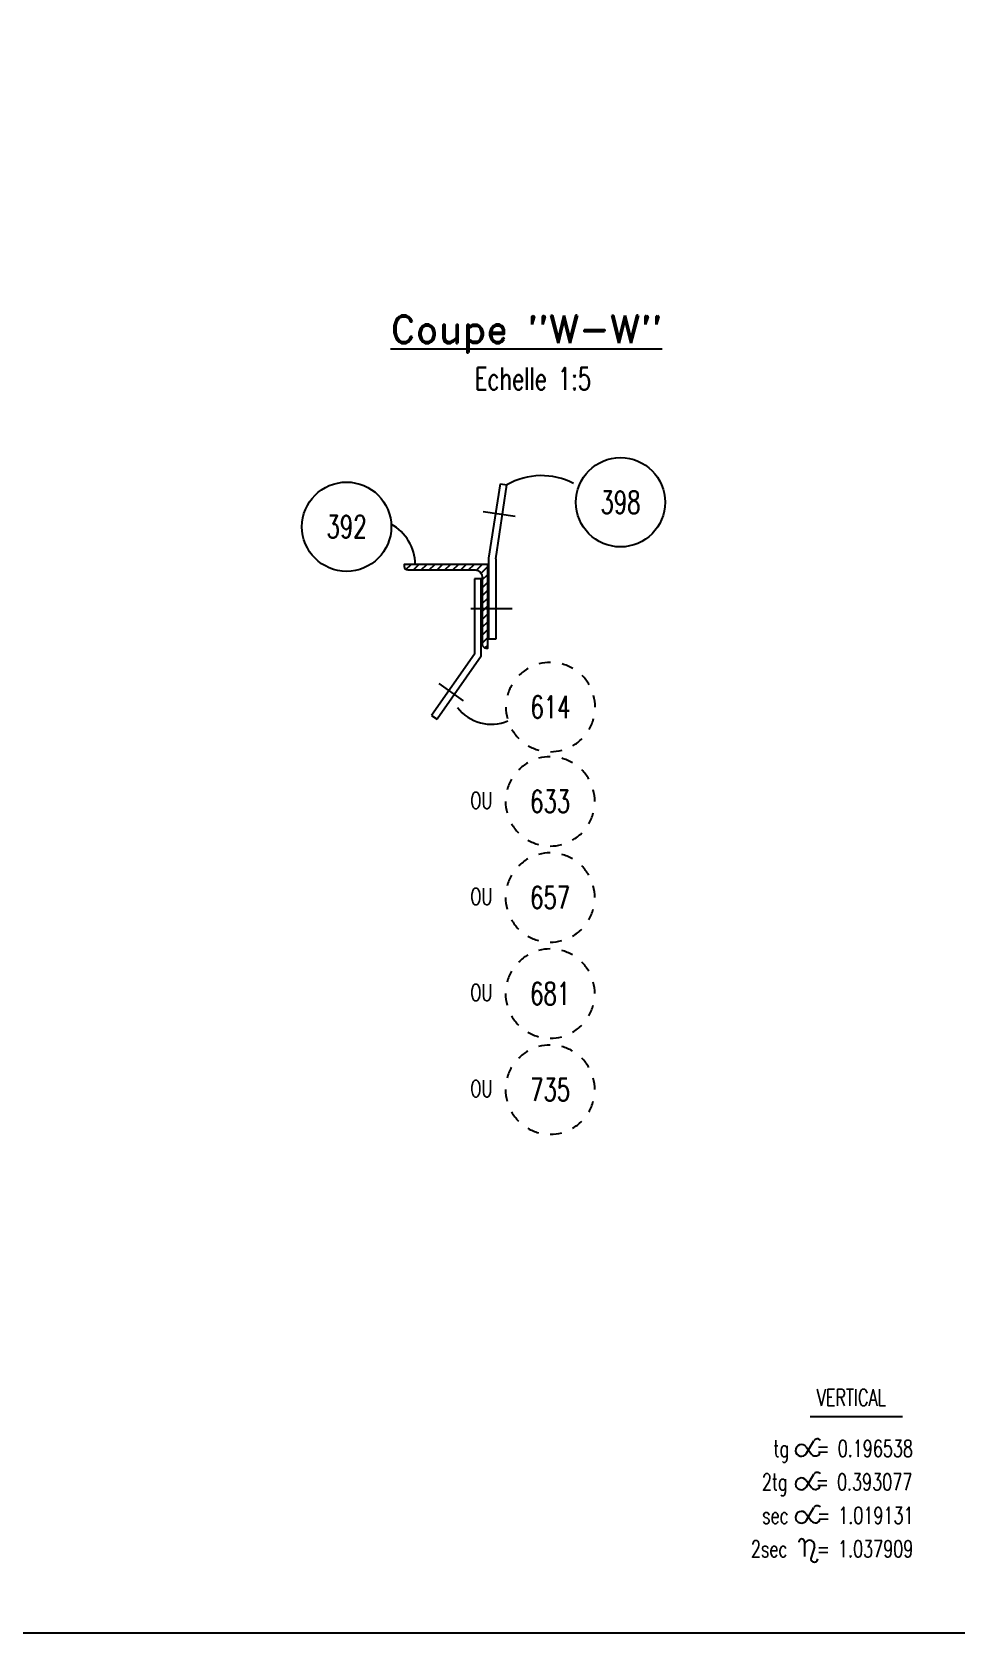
# Model space of a CAD drawing. Extents: x 512494 to 528714, y -47677 to -36197.
# Drawn here: x 520348 to 523661, y -47677 to -41937 of the extents above; entities that cross this region are included whole.
import ezdxf
from ezdxf.enums import TextEntityAlignment as Align

# ---------------------------------------------------------------- set-up
doc = ezdxf.new("R2010")
doc.units = 0
doc.header["$LTSCALE"] = 200
doc.header["$MEASUREMENT"] = 0
doc.layers.get('0').update_dxf_attribs({"linetype": 'CONTINUOUS'})
for name, color, linetype in [('BOLLINI_1', 7, 'CONTINUOUS'), ('LINEA-MEDIA', 7, 'CONTINUOUS'), ('LM', 7, 'CONTINUOUS'), ('LS', 7, 'CONTINUOUS')]:
    doc.layers.add(name, color=color, linetype=linetype)
doc.styles.add('RD', font='ROMAND8.SHX', dxfattribs={"width": 0.7})
doc.styles.add('RQL', font='ROMANS8.SHX', dxfattribs={"width": 0.7})
doc.styles.add('RS', font='ROMANS8.shx', dxfattribs={"width": 0.7})

# ---------------------------------------------------------------- blocks, each defined once
blk = doc.blocks.new('xxx')
blk.add_circle((0, 0), 8)
at = {"color": 3, "style": 'RQL', "width": 0.7}
blk.add_attdef('POS', text='', height=4, dxfattribs=at).set_placement((0, 0), align=Align.MIDDLE)
at = {"color": 3, "style": 'RQL', "width": 0.7, "flags": 1}
blk.add_attdef('POS1', (-0.39, -5.42), '', height=2, dxfattribs=at)
at = {"style": 'RQL', "width": 0.7, "flags": 1}
blk.add_attdef('TIPO', (-0.39, -8.66), '', height=2, dxfattribs=at)
blk = doc.blocks.new('zzz')
at = {"linetype": 'Continuous'}
for start, end in [(120, 135), (90, 105), (60, 75), (150, 165), (30, 45), (180, 195), (0, 15), (330, 345), (210, 225), (300, 315), (240, 255), (270, 285)]:
    blk.add_arc((0, 0), 8, start, end, dxfattribs=at)
at = {"color": 3, "style": 'RQL', "width": 0.7}
blk.add_attdef('POS1', text='', height=4, dxfattribs=at).set_placement((0, 0), align=Align.MIDDLE)
at = {"style": 'RQL', "width": 0.7, "flags": 1}
blk.add_attdef('TIPO', (0, -8), '', height=3, dxfattribs=at)

msp = doc.modelspace()

# ---------------------------------------------------------------- hatches: boundary and pattern name
at = {"layer": 'LS'}
h = msp.add_hatch(dxfattribs=at)
h.set_pattern_fill('_U', color=6, scale=20, angle=225, style=0, pattern_type=0)
h.set_pattern_definition([(225, (1621737.865, -268734.827), (14.14213562, -14.14213562), [])])
edge = h.paths.add_edge_path()
edge.add_line((521982.479, -43845.473), (521682.479, -43845.473))
edge.add_line((521682.479, -43845.473), (521682.479, -43852.473))
edge.add_arc((521695.479, -43852.473), 13, 180, 270)
edge.add_line((521695.479, -43865.473), (521936.479, -43865.473))
edge.add_arc((521936.479, -43891.473), 26, 360, 450, ccw=False)
edge.add_line((521962.479, -43891.473), (521962.479, -44132.473))
edge.add_arc((521975.479, -44132.473), 13, 180, 270)
edge.add_line((521975.479, -44145.473), (521982.479, -44145.473))
edge.add_line((521982.479, -44145.473), (521982.479, -43845.473))

# ---------------------------------------------------------------- linework, layer by layer
at = {"layer": 'LINEA-MEDIA'}
for p, q in [((523137.624, -46900.674), (523469.143, -46900.674)), ((523123.292, -47009.288), (523143.147, -47035.551)), ((523124.613, -47032.695), (523151.277, -46987.666)), ((523124.613, -47152.867), (523151.277, -47107.838)), ((523123.292, -47129.461), (523143.147, -47155.723)), ((523124.613, -47272.539), (523151.277, -47227.51)), ((523123.292, -47249.132), (523143.147, -47275.395)), ((523117.741, -47350.535), (523117.741, -47403.025)), ((523152.939, -47367.804), (523140.873, -47406.553))]:
    msp.add_line(p, q, dxfattribs=at)
for centre, radius, start, end in [((523106.51, -47021.976), 21.038, 37.0889899, 329.3681632), ((523163.448, -46994.873), 14.145, 36.9355706, 149.3681632), ((523156.644, -47025.347), 16.92, 217.0889899, 345.8511132), ((523106.51, -47142.148), 21.038, 37.0889899, 329.3681632), ((523163.448, -47115.045), 14.145, 36.9355706, 149.3681632), ((523156.644, -47145.52), 16.92, 217.0889899, 345.8511132), ((523163.448, -47234.717), 14.145, 36.9355706, 149.3681632), ((523106.51, -47261.82), 21.038, 37.0889899, 329.3681632), ((523156.644, -47265.191), 16.92, 217.0889899, 345.8511132), ((523107.668, -47349.795), 10.074, 355.786368, 189.3997672), ((523135.654, -47362.422), 18.103, 342.70498, 171.6817157), ((523152.634, -47410.215), 12.317, 162.70498, 355.0070867)]:
    msp.add_arc(centre, radius, start, end, dxfattribs=at)
at = {"layer": 'LS', "color": 2}
for p, q in [((521986.479, -43823.647), (522027.287, -43556.926)), ((522010.479, -43825.473), (522051.011, -43560.556)), ((522027.287, -43556.926), (522051.011, -43560.556)), ((521986.479, -44113.473), (521986.479, -43823.647)), ((522010.479, -43825.473), (522010.479, -44113.473)), ((521934.479, -43897.473), (521934.479, -44167.298)), ((521958.479, -43897.473), (521934.479, -43897.473)), ((521958.479, -44174.863), (521958.479, -43897.473)), ((522010.479, -44113.473), (521986.479, -44113.473)), ((521934.479, -44167.298), (521780.791, -44386.852)), ((521958.479, -44174.863), (521800.452, -44400.615)), ((521780.791, -44386.852), (521800.452, -44400.615))]:
    msp.add_line(p, q, dxfattribs=at)
at = {"layer": 'LS', "color": 6}
for p, q in [((522079.819, -43674.22), (521965.294, -43656.698)), ((522069.336, -44005.473), (521921.12, -44005.473)), ((521806.584, -44273.076), (521894.225, -44334.425))]:
    msp.add_line(p, q, dxfattribs=at)
at = {"layer": 'LS', "color": 8}
msp.add_lwpolyline([(512494.418, -36196.805), (512494.418, -47676.805), (525214.418, -47676.805), (525214.418, -46076.805), (528714.418, -46076.805), (528714.418, -36196.805), (512494.418, -36196.805)], close=True, dxfattribs=at)
at = {"layer": 'LS', "color": 2}
msp.add_lwpolyline([(521982.479, -43845.473), (521682.479, -43845.473), (521682.479, -43852.473, 0.41421356), (521695.479, -43865.473), (521936.479, -43865.473, -0.41421356), (521962.479, -43891.473), (521962.479, -44132.473, 0.41421356), (521975.479, -44145.473), (521982.479, -44145.473)], format="xyb", close=True, dxfattribs=at)
at = {"layer": 'LS', "color": 6}
for centre, radius, start, end in [((522174.82, -43774.436), 247.131, 62.2938219, 120.0651566), ((521554.969, -43848.038), 167.53, 0.8773729, 61.1148731), ((521995.758, -44264.295), 154.299, 217.6008596, 292.4191311)]:
    msp.add_arc(centre, radius, start, end, dxfattribs=at)

# ---------------------------------------------------------------- block references
at = {"layer": 'BOLLINI_1', "xscale": 19.99800000000225, "yscale": 19.99800000000225, "zscale": 19.99800000000225}
for p, values in [((522457.834, -43622.847), {'POS': '398'}), ((521476.171, -43710.479), {'POS': '392'})]:
    msp.add_blockref('xxx', p, dxfattribs=at).add_auto_attribs(values)
at = {"layer": 'LS', "color": 6, "xscale": 19.99999994994134, "yscale": 19.99999994994134, "zscale": 19.99999994994134}
for p, values in [((522207.048, -44357.139), {'POS1': '614'}), ((522205.88, -44695.408), {'POS1': '633'}), ((522205.88, -45039.864), {'POS1': '657'}), ((522205.88, -45384.32), {'POS1': '681'}), ((522205.88, -45728.776), {'POS1': '735'})]:
    msp.add_blockref('zzz', p, dxfattribs=at).add_auto_attribs(values)

# ---------------------------------------------------------------- texts
at = {"layer": 'LINEA-MEDIA', "style": 'RS', "width": 0.7}
for s, p in [('VERTICAL', (523161.683, -46862.672)), ('tg   = 0.196538', (523006.295, -47045.309)), ('2tg   = 0.393077', (522964.823, -47165.31)), ('sec   = 1.019131', (522965.264, -47285.312)), ('2sec   = 1.037909', (522925.2, -47405.313))]:
    msp.add_text(s, height=60.0007, dxfattribs=at).set_placement(p)
at = {"layer": 'LM', "linetype": 'ByBlock', "style": 'RS', "width": 0.7}
for p in [(521919.639, -44721.763), (521919.639, -45066.219), (521919.639, -45410.675), (521919.639, -45755.131)]:
    msp.add_text('OU', height=60, dxfattribs=at).set_placement(p)
at = {"layer": 'LS', "color": 3, "style": 'RD'}
msp.add_text('%%UCoupe "W-W"', height=100, dxfattribs=at).set_placement((522120.411, -43019.277, -3346.012), align=Align.MIDDLE)
at = {"layer": 'LS', "color": 7, "style": 'RS', "width": 0.7}
msp.add_text('Echelle 1:5', height=80, dxfattribs=at).set_placement((521935.239, -43219.795))

doc.saveas('drawing.dxf')
